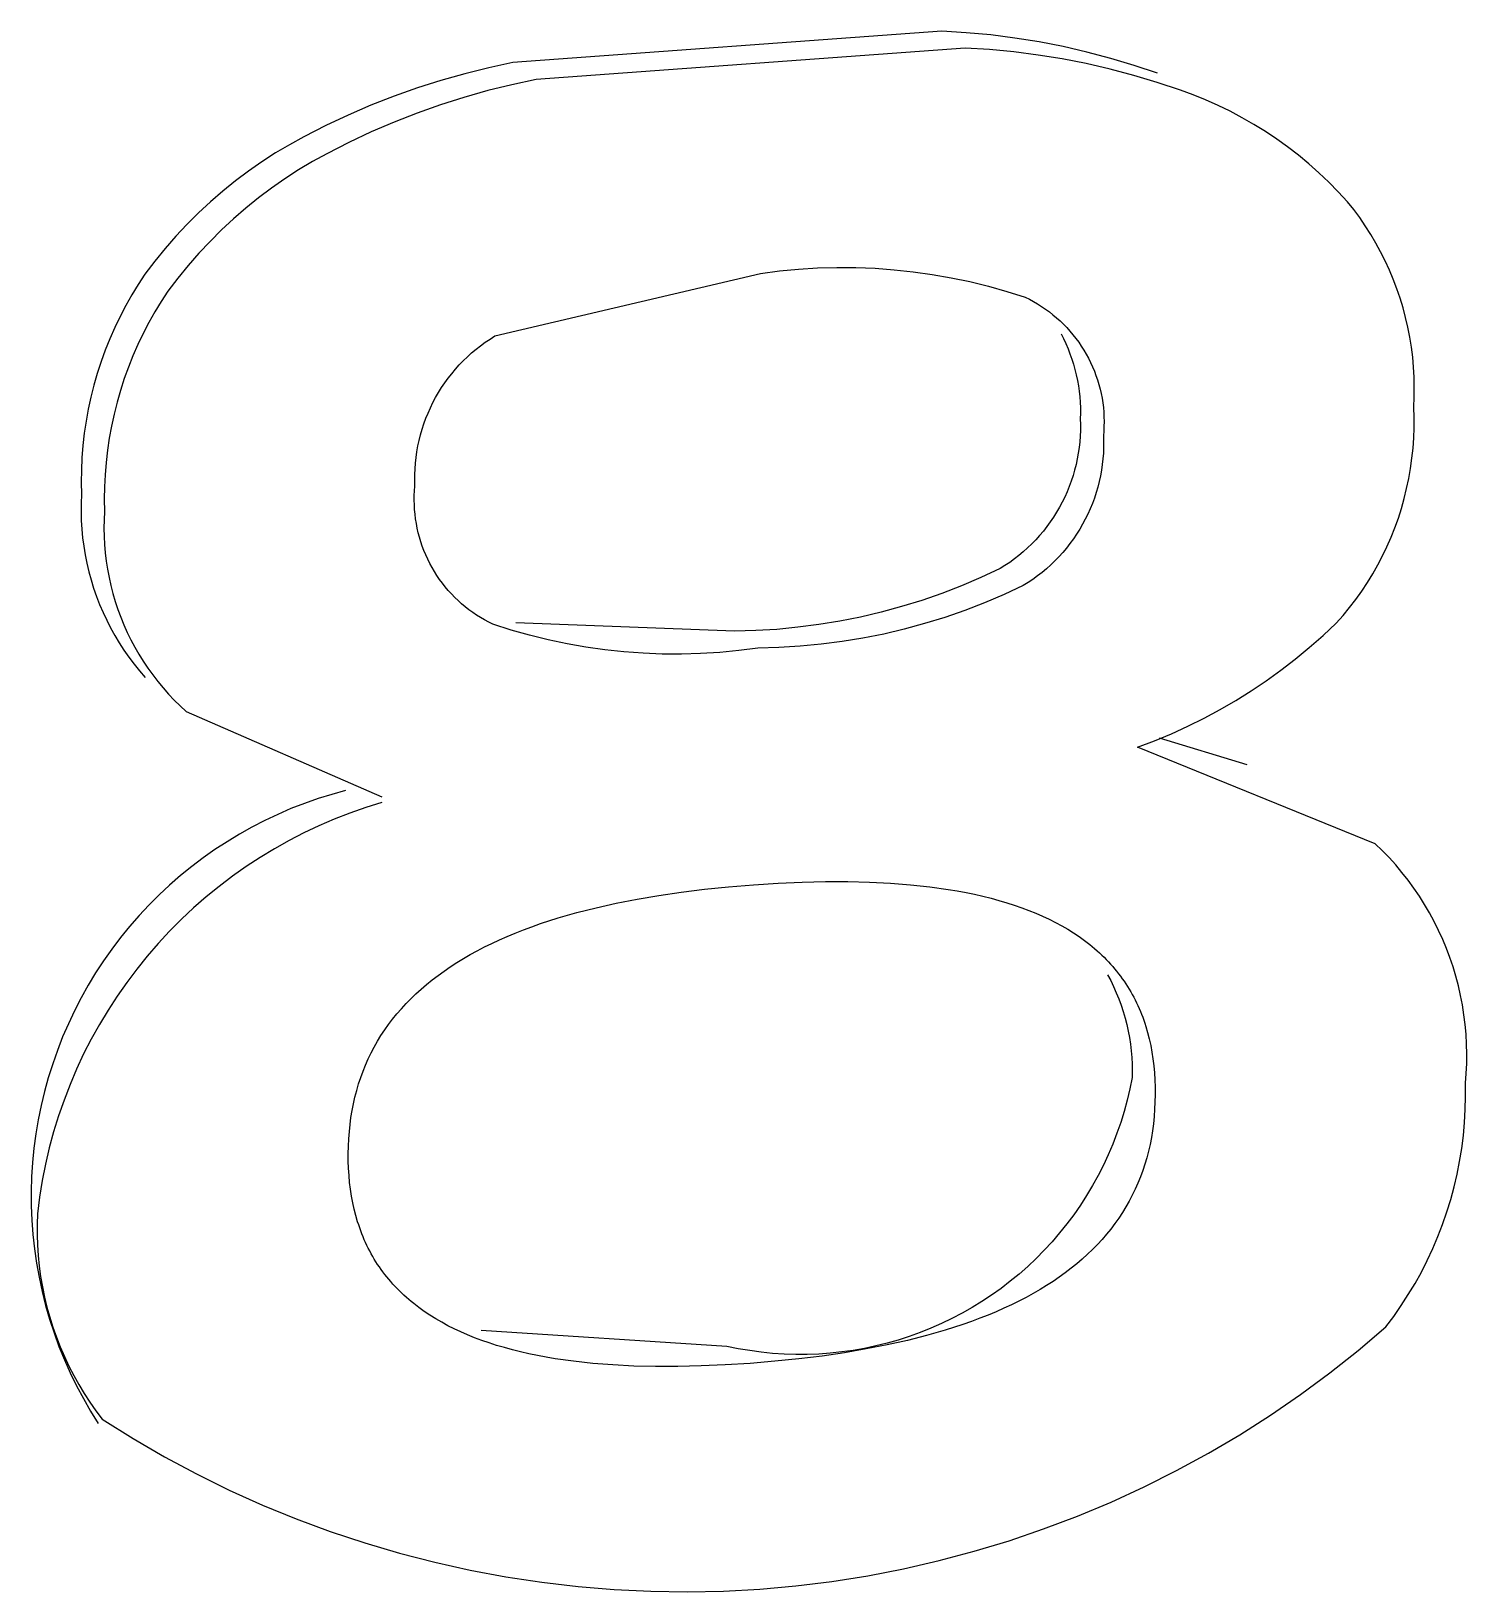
# Model space of a CAD drawing. Header units: millimetres. Extents: x 974 to 5700, y -47 to 3256.
# Drawn here: x 2642.1 to 2643.916, y 1189.049 to 1191.023 of the extents above; entities that cross this region are included whole.
import ezdxf

# ---------------------------------------------------------------- set-up
doc = ezdxf.new("R2010")
doc.units = ezdxf.units.MM
doc.header["$MEASUREMENT"] = 0
doc.layers.add('Utwórz2D linie widoczne', color=7, linetype='Continuous', true_color=0x000000)

msp = doc.modelspace()

# ---------------------------------------------------------------- linework, layer by layer
at = {"layer": 'Utwórz2D linie widoczne'}
for p, q in [((2643.2517, 1191.0228), (2642.7092, 1190.9832)), ((2643.2826, 1191.021), (2643.2517, 1191.0228)), ((2643.3134, 1191.0181), (2643.2826, 1191.021)), ((2643.3441, 1191.0141), (2643.3134, 1191.0181)), ((2643.3747, 1191.0092), (2643.3441, 1191.0141)), ((2643.4051, 1191.0033), (2643.3747, 1191.0092)), ((2643.281, 1191.0014), (2642.7385, 1190.9617)), ((2643.3118, 1190.9995), (2643.281, 1191.0014)), ((2643.3427, 1190.9966), (2643.3118, 1190.9995)), ((2643.3734, 1190.9927), (2643.3427, 1190.9966)), ((2643.4039, 1190.9878), (2643.3734, 1190.9927)), ((2643.4343, 1190.9818), (2643.4039, 1190.9878)), ((2643.4352, 1190.9964), (2643.4051, 1191.0033)), ((2643.4652, 1190.9885), (2643.4352, 1190.9964)), ((2643.4948, 1190.9796), (2643.4652, 1190.9885)), ((2642.6482, 1190.9691), (2642.6181, 1190.9606)), ((2642.6786, 1190.9767), (2642.6482, 1190.9691)), ((2642.7092, 1190.9832), (2642.6786, 1190.9767)), ((2643.4645, 1190.9749), (2643.4343, 1190.9818)), ((2643.4944, 1190.967), (2643.4645, 1190.9749)), ((2643.5241, 1190.9581), (2643.4944, 1190.967)), ((2643.5242, 1190.9698), (2643.4948, 1190.9796)), ((2642.5883, 1190.9511), (2642.5588, 1190.9406)), ((2642.6181, 1190.9606), (2642.5883, 1190.9511)), ((2642.6775, 1190.9477), (2642.6473, 1190.9391)), ((2642.7078, 1190.9552), (2642.6775, 1190.9477)), ((2642.7385, 1190.9617), (2642.7078, 1190.9552)), ((2643.5534, 1190.9483), (2643.5241, 1190.9581)), ((2643.5695, 1190.9424), (2643.5534, 1190.9483)), ((2642.5296, 1190.9292), (2642.5009, 1190.9168)), ((2642.5588, 1190.9406), (2642.5296, 1190.9292)), ((2642.6175, 1190.9296), (2642.588, 1190.9192)), ((2642.6473, 1190.9391), (2642.6175, 1190.9296)), ((2643.5853, 1190.9359), (2643.5695, 1190.9424)), ((2643.601, 1190.929), (2643.5853, 1190.9359)), ((2643.6164, 1190.9215), (2643.601, 1190.929)), ((2642.5009, 1190.9168), (2642.4726, 1190.9035)), ((2642.5589, 1190.9077), (2642.5301, 1190.8954)), ((2642.588, 1190.9192), (2642.5589, 1190.9077)), ((2643.6315, 1190.9134), (2643.6164, 1190.9215)), ((2643.6463, 1190.9049), (2643.6315, 1190.9134)), ((2642.4447, 1190.8893), (2642.4267, 1190.8793)), ((2642.4726, 1190.9035), (2642.4447, 1190.8893)), ((2642.5301, 1190.8954), (2642.5018, 1190.8821)), ((2643.6609, 1190.8959), (2643.6463, 1190.9049)), ((2643.6751, 1190.8864), (2643.6609, 1190.8959)), ((2642.409, 1190.8688), (2642.3917, 1190.8576)), ((2642.4267, 1190.8793), (2642.409, 1190.8688)), ((2642.4739, 1190.8678), (2642.4559, 1190.8579)), ((2642.5018, 1190.8821), (2642.4739, 1190.8678)), ((2643.689, 1190.8764), (2643.6751, 1190.8864)), ((2643.7026, 1190.8659), (2643.689, 1190.8764)), ((2642.3917, 1190.8576), (2642.3748, 1190.8458)), ((2642.4559, 1190.8579), (2642.4382, 1190.8473)), ((2643.7157, 1190.855), (2643.7026, 1190.8659)), ((2643.7286, 1190.8437), (2643.7157, 1190.855)), ((2642.3583, 1190.8334), (2642.3422, 1190.8205)), ((2642.3748, 1190.8458), (2642.3583, 1190.8334)), ((2642.4209, 1190.8361), (2642.404, 1190.8243)), ((2642.4382, 1190.8473), (2642.4209, 1190.8361)), ((2643.741, 1190.8319), (2643.7286, 1190.8437)), ((2643.753, 1190.8198), (2643.741, 1190.8319)), ((2642.3422, 1190.8205), (2642.3266, 1190.807)), ((2642.3875, 1190.812), (2642.3715, 1190.799)), ((2642.404, 1190.8243), (2642.3875, 1190.812)), ((2643.7646, 1190.8072), (2643.753, 1190.8198)), ((2642.3115, 1190.793), (2642.2969, 1190.7785)), ((2642.3266, 1190.807), (2642.3115, 1190.793)), ((2642.3715, 1190.799), (2642.3559, 1190.7856)), ((2643.7725, 1190.7972), (2643.7646, 1190.8072)), ((2643.7801, 1190.787), (2643.7725, 1190.7972)), ((2642.2969, 1190.7785), (2642.2828, 1190.7635)), ((2642.3407, 1190.7715), (2642.3261, 1190.757)), ((2642.3559, 1190.7856), (2642.3407, 1190.7715)), ((2643.7872, 1190.7765), (2643.7801, 1190.787)), ((2643.7941, 1190.7658), (2643.7872, 1190.7765)), ((2642.2828, 1190.7635), (2642.2692, 1190.748)), ((2642.3261, 1190.757), (2642.312, 1190.742)), ((2643.8005, 1190.7548), (2643.7941, 1190.7658)), ((2643.8066, 1190.7437), (2643.8005, 1190.7548)), ((2642.2562, 1190.732), (2642.2437, 1190.7156)), ((2642.2692, 1190.748), (2642.2562, 1190.732)), ((2642.312, 1190.742), (2642.2984, 1190.7265)), ((2643.8123, 1190.7323), (2643.8066, 1190.7437)), ((2643.8176, 1190.7207), (2643.8123, 1190.7323)), ((2642.2437, 1190.7156), (2642.2352, 1190.7026)), ((2642.2854, 1190.7105), (2642.2729, 1190.6941)), ((2642.2984, 1190.7265), (2642.2854, 1190.7105)), ((2642.6864, 1190.6373), (2643.0221, 1190.7164)), ((2643.0221, 1190.7164), (2643.0462, 1190.7195)), ((2643.0462, 1190.7195), (2643.0703, 1190.7218)), ((2643.0703, 1190.7218), (2643.0945, 1190.7233)), ((2643.0945, 1190.7233), (2643.1187, 1190.7239)), ((2643.1187, 1190.7239), (2643.143, 1190.7238)), ((2643.143, 1190.7238), (2643.1672, 1190.7229)), ((2643.1672, 1190.7229), (2643.1914, 1190.7211)), ((2643.1914, 1190.7211), (2643.2155, 1190.7185)), ((2643.2155, 1190.7185), (2643.2395, 1190.7151)), ((2643.2395, 1190.7151), (2643.2634, 1190.711)), ((2643.2634, 1190.711), (2643.2871, 1190.706)), ((2643.8226, 1190.709), (2643.8176, 1190.7207)), ((2642.2352, 1190.7026), (2642.2271, 1190.6893)), ((2642.2729, 1190.6941), (2642.2644, 1190.6811)), ((2643.2871, 1190.706), (2643.3106, 1190.7002)), ((2643.3106, 1190.7002), (2643.334, 1190.6936)), ((2643.334, 1190.6936), (2643.3571, 1190.6863)), ((2643.8271, 1190.6971), (2643.8226, 1190.709)), ((2643.8312, 1190.6851), (2643.8271, 1190.6971)), ((2642.2195, 1190.6758), (2642.2123, 1190.662)), ((2642.2271, 1190.6893), (2642.2195, 1190.6758)), ((2642.2644, 1190.6811), (2642.2563, 1190.6679)), ((2643.3571, 1190.6863), (2643.3624, 1190.6837)), ((2643.3624, 1190.6837), (2643.3677, 1190.6808)), ((2643.3677, 1190.6808), (2643.3728, 1190.6778)), ((2643.3728, 1190.6778), (2643.3778, 1190.6746)), ((2643.3778, 1190.6746), (2643.3828, 1190.6713)), ((2643.3828, 1190.6713), (2643.3876, 1190.6678)), ((2643.8349, 1190.6729), (2643.8312, 1190.6851)), ((2643.8382, 1190.6607), (2643.8349, 1190.6729)), ((2642.2123, 1190.662), (2642.2056, 1190.648)), ((2642.2487, 1190.6543), (2642.2415, 1190.6406)), ((2642.2563, 1190.6679), (2642.2487, 1190.6543)), ((2643.3876, 1190.6678), (2643.3922, 1190.6641)), ((2643.3922, 1190.6641), (2643.3968, 1190.6602)), ((2643.3968, 1190.6602), (2643.4012, 1190.6563)), ((2643.4012, 1190.6563), (2643.4055, 1190.6521)), ((2643.4055, 1190.6521), (2643.4096, 1190.6478)), ((2643.841, 1190.6483), (2643.8382, 1190.6607)), ((2642.1994, 1190.6338), (2642.1936, 1190.6194)), ((2642.2056, 1190.648), (2642.1994, 1190.6338)), ((2642.2415, 1190.6406), (2642.2348, 1190.6265)), ((2642.6742, 1190.6293), (2642.6802, 1190.6334)), ((2642.6802, 1190.6334), (2642.6864, 1190.6373)), ((2643.4024, 1190.6402), (2643.4055, 1190.634)), ((2643.4055, 1190.634), (2643.4085, 1190.6276)), ((2643.4096, 1190.6478), (2643.4136, 1190.6434)), ((2643.4136, 1190.6434), (2643.4175, 1190.6389)), ((2643.4175, 1190.6389), (2643.4212, 1190.6342)), ((2643.4212, 1190.6342), (2643.4247, 1190.6294)), ((2643.8435, 1190.6358), (2643.841, 1190.6483)), ((2643.8455, 1190.6232), (2643.8435, 1190.6358)), ((2642.1936, 1190.6194), (2642.1883, 1190.6048)), ((2642.2286, 1190.6123), (2642.2228, 1190.5979)), ((2642.2348, 1190.6265), (2642.2286, 1190.6123)), ((2642.6516, 1190.6109), (2642.657, 1190.6158)), ((2642.657, 1190.6158), (2642.6626, 1190.6205)), ((2642.6626, 1190.6205), (2642.6683, 1190.625)), ((2642.6683, 1190.625), (2642.6742, 1190.6293)), ((2643.4085, 1190.6276), (2643.4112, 1190.6212)), ((2643.4112, 1190.6212), (2643.4137, 1190.6147)), ((2643.4137, 1190.6147), (2643.416, 1190.6081)), ((2643.4247, 1190.6294), (2643.428, 1190.6245)), ((2643.428, 1190.6245), (2643.4312, 1190.6194)), ((2643.4312, 1190.6194), (2643.4342, 1190.6143)), ((2643.4342, 1190.6143), (2643.4371, 1190.6091)), ((2643.8471, 1190.6106), (2643.8455, 1190.6232)), ((2642.1883, 1190.6048), (2642.1835, 1190.59)), ((2642.2228, 1190.5979), (2642.2176, 1190.5833)), ((2642.6318, 1190.5896), (2642.6365, 1190.5952)), ((2642.6365, 1190.5952), (2642.6413, 1190.6006)), ((2642.6413, 1190.6006), (2642.6464, 1190.6059)), ((2642.6464, 1190.6059), (2642.6516, 1190.6109)), ((2643.416, 1190.6081), (2643.4181, 1190.6015)), ((2643.4181, 1190.6015), (2643.42, 1190.5947)), ((2643.42, 1190.5947), (2643.4217, 1190.588)), ((2643.4371, 1190.6091), (2643.4397, 1190.6037)), ((2643.4397, 1190.6037), (2643.4422, 1190.5983)), ((2643.4422, 1190.5983), (2643.4445, 1190.5928)), ((2643.4445, 1190.5928), (2643.4466, 1190.5872)), ((2643.8482, 1190.598), (2643.8471, 1190.6106)), ((2643.8489, 1190.5853), (2643.8482, 1190.598)), ((2642.1793, 1190.5751), (2642.1755, 1190.56)), ((2642.1835, 1190.59), (2642.1793, 1190.5751)), ((2642.2176, 1190.5833), (2642.2128, 1190.5685)), ((2642.6151, 1190.5658), (2642.6189, 1190.5719)), ((2642.6189, 1190.5719), (2642.623, 1190.578)), ((2642.623, 1190.578), (2642.6273, 1190.5839)), ((2642.6273, 1190.5839), (2642.6318, 1190.5896)), ((2643.4217, 1190.588), (2643.4231, 1190.5811)), ((2643.4231, 1190.5811), (2643.4243, 1190.5742)), ((2643.4243, 1190.5742), (2643.4253, 1190.5673)), ((2643.4466, 1190.5872), (2643.4485, 1190.5816)), ((2643.4485, 1190.5816), (2643.4502, 1190.5759)), ((2643.4502, 1190.5759), (2643.4518, 1190.5701)), ((2643.8492, 1190.5726), (2643.8489, 1190.5853)), ((2643.8491, 1190.5598), (2643.8492, 1190.5726)), ((2642.1755, 1190.56), (2642.1722, 1190.5448)), ((2642.2085, 1190.5536), (2642.2047, 1190.5385)), ((2642.2128, 1190.5685), (2642.2085, 1190.5536)), ((2642.6048, 1190.5465), (2642.608, 1190.553)), ((2642.608, 1190.553), (2642.6114, 1190.5595)), ((2642.6114, 1190.5595), (2642.6151, 1190.5658)), ((2643.4253, 1190.5673), (2643.426, 1190.5604)), ((2643.426, 1190.5604), (2643.4265, 1190.5534)), ((2643.4265, 1190.5534), (2643.4268, 1190.5465)), ((2643.4518, 1190.5701), (2643.4531, 1190.5643)), ((2643.4531, 1190.5643), (2643.4542, 1190.5585)), ((2643.4542, 1190.5585), (2643.4551, 1190.5526)), ((2643.4551, 1190.5526), (2643.4559, 1190.5467)), ((2643.8485, 1190.5471), (2643.8491, 1190.5598)), ((2642.1722, 1190.5448), (2642.1694, 1190.5295)), ((2642.2047, 1190.5385), (2642.2014, 1190.5233)), ((2642.5966, 1190.5262), (2642.5991, 1190.5331)), ((2642.5991, 1190.5331), (2642.6018, 1190.5398)), ((2642.6018, 1190.5398), (2642.6048, 1190.5465)), ((2643.4269, 1190.5395), (2643.4267, 1190.5325)), ((2643.4267, 1190.5325), (2643.4269, 1190.5252)), ((2643.4268, 1190.5465), (2643.4269, 1190.5395)), ((2643.4559, 1190.5467), (2643.4564, 1190.5408)), ((2643.4564, 1190.5408), (2643.4567, 1190.5348)), ((2643.4567, 1190.5348), (2643.4568, 1190.5289)), ((2643.8489, 1190.5342), (2643.8485, 1190.5471)), ((2643.8489, 1190.5212), (2643.8489, 1190.5342)), ((2642.1671, 1190.5142), (2642.1654, 1190.4987)), ((2642.1694, 1190.5295), (2642.1671, 1190.5142)), ((2642.2014, 1190.5233), (2642.1986, 1190.5081)), ((2642.5923, 1190.5123), (2642.5943, 1190.5193)), ((2642.5943, 1190.5193), (2642.5966, 1190.5262)), ((2643.4269, 1190.5179), (2643.4266, 1190.5107)), ((2643.4269, 1190.5252), (2643.4269, 1190.5179)), ((2643.4565, 1190.517), (2643.456, 1190.511)), ((2643.4567, 1190.5229), (2643.4565, 1190.517)), ((2643.4568, 1190.5289), (2643.4567, 1190.5229)), ((2643.8485, 1190.5083), (2643.8489, 1190.5212)), ((2642.1654, 1190.4987), (2642.1641, 1190.4833)), ((2642.1964, 1190.4927), (2642.1946, 1190.4773)), ((2642.1986, 1190.5081), (2642.1964, 1190.4927)), ((2642.5877, 1190.4909), (2642.589, 1190.4981)), ((2642.589, 1190.4981), (2642.5905, 1190.5052)), ((2642.5905, 1190.5052), (2642.5923, 1190.5123)), ((2643.4253, 1190.4962), (2643.4242, 1190.489)), ((2643.4261, 1190.5034), (2643.4253, 1190.4962)), ((2643.4266, 1190.5107), (2643.4261, 1190.5034)), ((2643.4562, 1190.4965), (2643.4559, 1190.4892)), ((2643.456, 1190.511), (2643.4562, 1190.5037)), ((2643.4562, 1190.5037), (2643.4562, 1190.4965)), ((2643.8462, 1190.4825), (2643.8476, 1190.4954)), ((2643.8476, 1190.4954), (2643.8485, 1190.5083)), ((2642.1641, 1190.4833), (2642.1634, 1190.4677)), ((2642.1946, 1190.4773), (2642.1934, 1190.4618)), ((2642.5854, 1190.4692), (2642.5859, 1190.4765)), ((2642.5859, 1190.4765), (2642.5867, 1190.4837)), ((2642.5867, 1190.4837), (2642.5877, 1190.4909)), ((2643.4214, 1190.4747), (2643.4196, 1190.4676)), ((2643.4229, 1190.4818), (2643.4214, 1190.4747)), ((2643.4242, 1190.489), (2643.4229, 1190.4818)), ((2643.4545, 1190.4747), (2643.4535, 1190.4675)), ((2643.4553, 1190.4819), (2643.4545, 1190.4747)), ((2643.4559, 1190.4892), (2643.4553, 1190.4819)), ((2643.8444, 1190.4696), (2643.8462, 1190.4825)), ((2642.1634, 1190.4677), (2642.1632, 1190.4522)), ((2642.1934, 1190.4618), (2642.1926, 1190.4463)), ((2642.5851, 1190.4619), (2642.5854, 1190.4692)), ((2642.5851, 1190.4547), (2642.5851, 1190.4619)), ((2642.5853, 1190.4474), (2642.5851, 1190.4547)), ((2643.4153, 1190.4537), (2643.4128, 1190.4469)), ((2643.4176, 1190.4606), (2643.4153, 1190.4537)), ((2643.4196, 1190.4676), (2643.4176, 1190.4606)), ((2643.4506, 1190.4532), (2643.4489, 1190.4462)), ((2643.4522, 1190.4603), (2643.4506, 1190.4532)), ((2643.4535, 1190.4675), (2643.4522, 1190.4603)), ((2643.8395, 1190.4442), (2643.8422, 1190.4569)), ((2643.8422, 1190.4569), (2643.8444, 1190.4696)), ((2642.1635, 1190.4367), (2642.1631, 1190.4258)), ((2642.1632, 1190.4522), (2642.1635, 1190.4367)), ((2642.1926, 1190.4463), (2642.1924, 1190.4307)), ((2642.5845, 1190.4355), (2642.5848, 1190.4415)), ((2642.5845, 1190.4296), (2642.5845, 1190.4355)), ((2642.5848, 1190.4415), (2642.5853, 1190.4474)), ((2643.407, 1190.4335), (2643.4038, 1190.427)), ((2643.41, 1190.4402), (2643.407, 1190.4335)), ((2643.4128, 1190.4469), (2643.41, 1190.4402)), ((2643.4468, 1190.4392), (2643.4445, 1190.4323)), ((2643.4489, 1190.4462), (2643.4468, 1190.4392)), ((2643.8364, 1190.4316), (2643.8395, 1190.4442)), ((2642.1631, 1190.4258), (2642.163, 1190.4148)), ((2642.163, 1190.4148), (2642.1633, 1190.4039)), ((2642.1927, 1190.4152), (2642.1922, 1190.4047)), ((2642.1924, 1190.4307), (2642.1927, 1190.4152)), ((2642.5846, 1190.4236), (2642.5845, 1190.4296)), ((2642.5849, 1190.4177), (2642.5846, 1190.4236)), ((2642.5854, 1190.4118), (2642.5849, 1190.4177)), ((2643.3967, 1190.4143), (2643.3929, 1190.4081)), ((2643.4004, 1190.4206), (2643.3967, 1190.4143)), ((2643.4038, 1190.427), (2643.4004, 1190.4206)), ((2643.4393, 1190.4187), (2643.4363, 1190.412)), ((2643.442, 1190.4254), (2643.4393, 1190.4187)), ((2643.4445, 1190.4323), (2643.442, 1190.4254)), ((2643.829, 1190.4068), (2643.8329, 1190.4192)), ((2643.8329, 1190.4192), (2643.8364, 1190.4316)), ((2642.1633, 1190.4039), (2642.1639, 1190.393)), ((2642.1922, 1190.4047), (2642.192, 1190.3943)), ((2642.192, 1190.3943), (2642.1922, 1190.3838)), ((2642.5861, 1190.4059), (2642.5854, 1190.4118)), ((2642.5871, 1190.4), (2642.5861, 1190.4059)), ((2642.5882, 1190.3942), (2642.5871, 1190.4)), ((2642.5895, 1190.3884), (2642.5882, 1190.3942)), ((2643.3845, 1190.3962), (2643.38, 1190.3905)), ((2643.3888, 1190.4021), (2643.3845, 1190.3962)), ((2643.3929, 1190.4081), (2643.3888, 1190.4021)), ((2643.4297, 1190.3991), (2643.426, 1190.3928)), ((2643.4331, 1190.4055), (2643.4297, 1190.3991)), ((2643.4363, 1190.412), (2643.4331, 1190.4055)), ((2643.8198, 1190.3826), (2643.8246, 1190.3946)), ((2643.8246, 1190.3946), (2643.829, 1190.4068)), ((2642.1639, 1190.393), (2642.165, 1190.3821)), ((2642.165, 1190.3821), (2642.1664, 1190.3713)), ((2642.1922, 1190.3838), (2642.1927, 1190.3733)), ((2642.591, 1190.3827), (2642.5895, 1190.3884)), ((2642.5927, 1190.377), (2642.591, 1190.3827)), ((2642.5946, 1190.3713), (2642.5927, 1190.377)), ((2643.3654, 1190.3743), (2643.3601, 1190.3692)), ((2643.3704, 1190.3795), (2643.3654, 1190.3743)), ((2643.3753, 1190.3849), (2643.3704, 1190.3795)), ((2643.38, 1190.3905), (2643.3753, 1190.3849)), ((2643.4137, 1190.3747), (2643.4092, 1190.369)), ((2643.418, 1190.3806), (2643.4137, 1190.3747)), ((2643.4221, 1190.3866), (2643.418, 1190.3806)), ((2643.426, 1190.3928), (2643.4221, 1190.3866)), ((2643.8146, 1190.3707), (2643.8198, 1190.3826)), ((2642.1664, 1190.3713), (2642.1682, 1190.3605)), ((2642.1682, 1190.3605), (2642.1703, 1190.3498)), ((2642.1927, 1190.3733), (2642.1936, 1190.3629)), ((2642.1936, 1190.3629), (2642.1948, 1190.3525)), ((2642.5967, 1190.3658), (2642.5946, 1190.3713)), ((2642.599, 1190.3603), (2642.5967, 1190.3658)), ((2642.6015, 1190.3549), (2642.599, 1190.3603)), ((2642.6041, 1190.3496), (2642.6015, 1190.3549)), ((2643.3434, 1190.3552), (2643.3375, 1190.3509)), ((2643.3491, 1190.3597), (2643.3434, 1190.3552)), ((2643.3547, 1190.3644), (2643.3491, 1190.3597)), ((2643.3601, 1190.3692), (2643.3547, 1190.3644)), ((2643.3997, 1190.358), (2643.3946, 1190.3528)), ((2643.4046, 1190.3634), (2643.3997, 1190.358)), ((2643.4092, 1190.369), (2643.4046, 1190.3634)), ((2643.803, 1190.3476), (2643.809, 1190.359)), ((2643.809, 1190.359), (2643.8146, 1190.3707)), ((2642.1703, 1190.3498), (2642.1728, 1190.3391)), ((2642.1728, 1190.3391), (2642.1757, 1190.3286)), ((2642.1948, 1190.3525), (2642.1964, 1190.3421)), ((2642.1964, 1190.3421), (2642.1984, 1190.3318)), ((2642.6069, 1190.3443), (2642.6041, 1190.3496)), ((2642.6099, 1190.3392), (2642.6069, 1190.3443)), ((2642.6131, 1190.3342), (2642.6099, 1190.3392)), ((2643.3253, 1190.343), (2643.301, 1190.3317)), ((2643.3314, 1190.3469), (2643.3253, 1190.343)), ((2643.3375, 1190.3509), (2643.3314, 1190.3469)), ((2643.3784, 1190.3382), (2643.3726, 1190.3337)), ((2643.384, 1190.3429), (2643.3784, 1190.3382)), ((2643.3894, 1190.3477), (2643.384, 1190.3429)), ((2643.3946, 1190.3528), (2643.3894, 1190.3477)), ((2643.7898, 1190.3252), (2643.7966, 1190.3363)), ((2643.7966, 1190.3363), (2643.803, 1190.3476)), ((2642.1757, 1190.3286), (2642.1789, 1190.3181)), ((2642.1789, 1190.3181), (2642.1825, 1190.3078)), ((2642.1984, 1190.3318), (2642.2006, 1190.3216)), ((2642.2006, 1190.3216), (2642.2032, 1190.3114)), ((2642.6165, 1190.3293), (2642.6131, 1190.3342)), ((2642.62, 1190.3245), (2642.6165, 1190.3293)), ((2642.6237, 1190.3198), (2642.62, 1190.3245)), ((2642.6275, 1190.3153), (2642.6237, 1190.3198)), ((2642.6315, 1190.3109), (2642.6275, 1190.3153)), ((2643.2764, 1190.3212), (2643.2515, 1190.3116)), ((2643.301, 1190.3317), (2643.2764, 1190.3212)), ((2643.3545, 1190.3215), (2643.3303, 1190.3102)), ((2643.3607, 1190.3254), (2643.3545, 1190.3215)), ((2643.3667, 1190.3294), (2643.3607, 1190.3254)), ((2643.3726, 1190.3337), (2643.3667, 1190.3294)), ((2643.7826, 1190.3144), (2643.7898, 1190.3252)), ((2642.1825, 1190.3078), (2642.1865, 1190.2976)), ((2642.1865, 1190.2976), (2642.1908, 1190.2875)), ((2642.2032, 1190.3114), (2642.2062, 1190.3014)), ((2642.2062, 1190.3014), (2642.2095, 1190.2914)), ((2642.6356, 1190.3066), (2642.6315, 1190.3109)), ((2642.6399, 1190.3025), (2642.6356, 1190.3066)), ((2642.6443, 1190.2985), (2642.6399, 1190.3025)), ((2642.6488, 1190.2947), (2642.6443, 1190.2985)), ((2643.2262, 1190.3028), (2643.2006, 1190.2949)), ((2643.2515, 1190.3116), (2643.2262, 1190.3028)), ((2643.3057, 1190.2997), (2643.2807, 1190.2901)), ((2643.3303, 1190.3102), (2643.3057, 1190.2997)), ((2643.7672, 1190.2936), (2643.7751, 1190.3039)), ((2643.7751, 1190.3039), (2643.7826, 1190.3144)), ((2642.1908, 1190.2875), (2642.1954, 1190.2776)), ((2642.1954, 1190.2776), (2642.2004, 1190.2679)), ((2642.2095, 1190.2914), (2642.2131, 1190.2816)), ((2642.2131, 1190.2816), (2642.2171, 1190.2719)), ((2642.6535, 1190.291), (2642.6488, 1190.2947)), ((2642.6583, 1190.2875), (2642.6535, 1190.291)), ((2642.6632, 1190.2841), (2642.6583, 1190.2875)), ((2642.6682, 1190.281), (2642.6632, 1190.2841)), ((2642.6733, 1190.278), (2642.6682, 1190.281)), ((2642.6786, 1190.2751), (2642.6733, 1190.278)), ((2643.1226, 1190.2765), (2643.0962, 1190.2721)), ((2643.1488, 1190.2817), (2643.1226, 1190.2765)), ((2643.1748, 1190.2879), (2643.1488, 1190.2817)), ((2643.2006, 1190.2949), (2643.1748, 1190.2879)), ((2643.2555, 1190.2813), (2643.2299, 1190.2734)), ((2643.2807, 1190.2901), (2643.2555, 1190.2813)), ((2643.7504, 1190.2739), (2643.759, 1190.2836)), ((2643.759, 1190.2836), (2643.7672, 1190.2936)), ((2642.2004, 1190.2679), (2642.2057, 1190.2583)), ((2642.2057, 1190.2583), (2642.2113, 1190.249)), ((2642.2171, 1190.2719), (2642.2214, 1190.2623)), ((2642.2214, 1190.2623), (2642.226, 1190.2529)), ((2642.6839, 1190.2725), (2642.6786, 1190.2751)), ((2642.707, 1190.2651), (2642.6839, 1190.2725)), ((2642.7303, 1190.2586), (2642.707, 1190.2651)), ((2642.9896, 1190.2638), (2642.7129, 1190.2743)), ((2642.7539, 1190.2528), (2642.7303, 1190.2586)), ((2643.0163, 1190.2645), (2642.9896, 1190.2638)), ((2643.043, 1190.2661), (2643.0163, 1190.2645)), ((2643.0696, 1190.2687), (2643.043, 1190.2661)), ((2643.0962, 1190.2721), (2643.0696, 1190.2687)), ((2643.1781, 1190.2602), (2643.1518, 1190.255)), ((2643.2041, 1190.2664), (2643.1781, 1190.2602)), ((2643.2299, 1190.2734), (2643.2041, 1190.2664)), ((2643.7164, 1190.2431), (2643.7337, 1190.2582)), ((2643.7337, 1190.2582), (2643.7504, 1190.2739)), ((2642.2113, 1190.249), (2642.2172, 1190.2398)), ((2642.2172, 1190.2398), (2642.2235, 1190.2308)), ((2642.226, 1190.2529), (2642.2309, 1190.2437)), ((2642.2309, 1190.2437), (2642.2361, 1190.2346)), ((2642.7776, 1190.2478), (2642.7539, 1190.2528)), ((2642.8015, 1190.2436), (2642.7776, 1190.2478)), ((2642.8255, 1190.2402), (2642.8015, 1190.2436)), ((2642.8496, 1190.2376), (2642.8255, 1190.2402)), ((2642.8738, 1190.2359), (2642.8496, 1190.2376)), ((2642.9707, 1190.2369), (2642.9465, 1190.2354)), ((2642.9948, 1190.2392), (2642.9707, 1190.2369)), ((2643.0188, 1190.2423), (2642.9948, 1190.2392)), ((2643.0456, 1190.243), (2643.0188, 1190.2423)), ((2643.0723, 1190.2447), (2643.0456, 1190.243)), ((2643.0989, 1190.2472), (2643.0723, 1190.2447)), ((2643.1254, 1190.2506), (2643.0989, 1190.2472)), ((2643.1518, 1190.255), (2643.1254, 1190.2506)), ((2643.6987, 1190.2285), (2643.7164, 1190.2431)), ((2642.2235, 1190.2308), (2642.23, 1190.2221)), ((2642.23, 1190.2221), (2642.2369, 1190.2135)), ((2642.2361, 1190.2346), (2642.2417, 1190.2257)), ((2642.2417, 1190.2257), (2642.2475, 1190.217)), ((2642.2475, 1190.217), (2642.2536, 1190.2085)), ((2642.898, 1190.2349), (2642.8738, 1190.2359)), ((2642.9222, 1190.2348), (2642.898, 1190.2349)), ((2642.9465, 1190.2354), (2642.9222, 1190.2348)), ((2643.6805, 1190.2145), (2643.6987, 1190.2285)), ((2642.2369, 1190.2135), (2642.244, 1190.2053)), ((2642.2536, 1190.2085), (2642.26, 1190.2002)), ((2642.26, 1190.2002), (2642.2667, 1190.1921)), ((2643.6428, 1190.1884), (2643.6619, 1190.2012)), ((2643.6619, 1190.2012), (2643.6805, 1190.2145)), ((2642.2667, 1190.1921), (2642.2737, 1190.1843)), ((2642.2737, 1190.1843), (2642.2809, 1190.1767)), ((2643.6234, 1190.1762), (2643.6428, 1190.1884)), ((2642.2809, 1190.1767), (2642.2883, 1190.1693)), ((2642.2883, 1190.1693), (2642.296, 1190.1622)), ((2642.296, 1190.1622), (2642.5432, 1190.0542)), ((2643.5833, 1190.1538), (2643.6035, 1190.1647)), ((2643.6035, 1190.1647), (2643.6234, 1190.1762)), ((2643.5419, 1190.134), (2643.5628, 1190.1436)), ((2643.5628, 1190.1436), (2643.5833, 1190.1538)), ((2643.4993, 1190.1169), (2643.5208, 1190.1251)), ((2643.5208, 1190.1251), (2643.5419, 1190.134)), ((2643.6379, 1190.0947), (2643.5271, 1190.1283)), ((2643.7998, 1189.9949), (2643.4993, 1190.1169)), ((2642.4976, 1190.0623), (2642.4801, 1190.0574)), ((2642.4285, 1190.0393), (2642.4118, 1190.032)), ((2642.4455, 1190.0459), (2642.4285, 1190.0393)), ((2642.4627, 1190.052), (2642.4455, 1190.0459)), ((2642.4801, 1190.0574), (2642.4627, 1190.052)), ((2642.523, 1190.0407), (2642.503, 1190.0337)), ((2642.5432, 1190.047), (2642.523, 1190.0407)), ((2642.3953, 1190.0242), (2642.3791, 1190.0159)), ((2642.4118, 1190.032), (2642.3953, 1190.0242)), ((2642.4833, 1190.026), (2642.4639, 1190.0176)), ((2642.503, 1190.0337), (2642.4833, 1190.026)), ((2642.3632, 1190.007), (2642.3476, 1189.9975)), ((2642.3791, 1190.0159), (2642.3632, 1190.007)), ((2642.4448, 1190.0086), (2642.426, 1189.9989)), ((2642.4639, 1190.0176), (2642.4448, 1190.0086)), ((2642.3323, 1189.9876), (2642.3174, 1189.9771)), ((2642.3476, 1189.9975), (2642.3323, 1189.9876)), ((2642.4076, 1189.9886), (2642.3895, 1189.9776)), ((2642.426, 1189.9989), (2642.4076, 1189.9886)), ((2643.8087, 1189.9863), (2643.7998, 1189.9949)), ((2643.8173, 1189.9774), (2643.8087, 1189.9863)), ((2642.3029, 1189.9661), (2642.2888, 1189.9546)), ((2642.3174, 1189.9771), (2642.3029, 1189.9661)), ((2642.3718, 1189.966), (2642.3545, 1189.9538)), ((2642.3895, 1189.9776), (2642.3718, 1189.966)), ((2643.8256, 1189.9681), (2643.8173, 1189.9774)), ((2643.8336, 1189.9586), (2643.8256, 1189.9681)), ((2642.275, 1189.9426), (2642.2617, 1189.9302)), ((2642.2888, 1189.9546), (2642.275, 1189.9426)), ((2642.3377, 1189.941), (2642.3213, 1189.9277)), ((2642.3545, 1189.9538), (2642.3377, 1189.941)), ((2642.9515, 1189.9373), (2642.9819, 1189.9405)), ((2642.9819, 1189.9405), (2643.0133, 1189.943)), ((2643.0133, 1189.943), (2643.0447, 1189.945)), ((2643.0447, 1189.945), (2643.0751, 1189.9464)), ((2643.0751, 1189.9464), (2643.1045, 1189.9471)), ((2643.1045, 1189.9471), (2643.1329, 1189.9471)), ((2643.1329, 1189.9471), (2643.1603, 1189.9464)), ((2643.1603, 1189.9464), (2643.1867, 1189.9451)), ((2643.1867, 1189.9451), (2643.212, 1189.9431)), ((2643.212, 1189.9431), (2643.2364, 1189.9404)), ((2643.2364, 1189.9404), (2643.2598, 1189.9371)), ((2643.8413, 1189.9488), (2643.8336, 1189.9586)), ((2643.8486, 1189.9388), (2643.8413, 1189.9488)), ((2642.2617, 1189.9302), (2642.2488, 1189.9173)), ((2642.3213, 1189.9277), (2642.3053, 1189.9138)), ((2642.8398, 1189.9197), (2642.8662, 1189.9249)), ((2642.8662, 1189.9249), (2642.8937, 1189.9296)), ((2642.8937, 1189.9296), (2642.9221, 1189.9337)), ((2642.9221, 1189.9337), (2642.9515, 1189.9373)), ((2643.2598, 1189.9371), (2643.2711, 1189.9352)), ((2643.2711, 1189.9352), (2643.2822, 1189.9331)), ((2643.2822, 1189.9331), (2643.293, 1189.9309)), ((2643.293, 1189.9309), (2643.3036, 1189.9285)), ((2643.3036, 1189.9285), (2643.3139, 1189.9259)), ((2643.3139, 1189.9259), (2643.3239, 1189.9232)), ((2643.3239, 1189.9232), (2643.3338, 1189.9203)), ((2643.3338, 1189.9203), (2643.3433, 1189.9172)), ((2643.8556, 1189.9285), (2643.8486, 1189.9388)), ((2643.8622, 1189.918), (2643.8556, 1189.9285)), ((2642.2364, 1189.904), (2642.2244, 1189.8902)), ((2642.2488, 1189.9173), (2642.2364, 1189.904)), ((2642.3053, 1189.9138), (2642.2899, 1189.8993)), ((2642.744, 1189.8938), (2642.7664, 1189.901)), ((2642.7664, 1189.901), (2642.7899, 1189.9078)), ((2642.7899, 1189.9078), (2642.8143, 1189.914)), ((2642.8143, 1189.914), (2642.8398, 1189.9197)), ((2643.3433, 1189.9172), (2643.3526, 1189.914)), ((2643.3526, 1189.914), (2643.3617, 1189.9106)), ((2643.3617, 1189.9106), (2643.3705, 1189.907)), ((2643.3705, 1189.907), (2643.3791, 1189.9033)), ((2643.3791, 1189.9033), (2643.3874, 1189.8994)), ((2643.8685, 1189.9073), (2643.8622, 1189.918)), ((2643.8744, 1189.8964), (2643.8685, 1189.9073)), ((2642.2244, 1189.8902), (2642.2129, 1189.8761)), ((2642.275, 1189.8843), (2642.2606, 1189.8688)), ((2642.2899, 1189.8993), (2642.275, 1189.8843)), ((2642.702, 1189.8777), (2642.7121, 1189.8819)), ((2642.7121, 1189.8819), (2642.7225, 1189.886)), ((2642.7225, 1189.886), (2642.7331, 1189.8899)), ((2642.7331, 1189.8899), (2642.744, 1189.8938)), ((2643.3874, 1189.8994), (2643.3955, 1189.8953)), ((2643.3955, 1189.8953), (2643.4033, 1189.8911)), ((2643.4033, 1189.8911), (2643.4108, 1189.8867)), ((2643.4108, 1189.8867), (2643.4182, 1189.8821)), ((2643.4182, 1189.8821), (2643.4252, 1189.8774)), ((2643.8799, 1189.8853), (2643.8744, 1189.8964)), ((2643.8851, 1189.8739), (2643.8799, 1189.8853)), ((2642.2019, 1189.8615), (2642.1914, 1189.8466)), ((2642.2129, 1189.8761), (2642.2019, 1189.8615)), ((2642.2606, 1189.8688), (2642.2467, 1189.8528)), ((2642.664, 1189.8595), (2642.6732, 1189.8643)), ((2642.6732, 1189.8643), (2642.6825, 1189.8689)), ((2642.6825, 1189.8689), (2642.6922, 1189.8733)), ((2642.6922, 1189.8733), (2642.702, 1189.8777)), ((2643.4252, 1189.8774), (2643.432, 1189.8725)), ((2643.432, 1189.8725), (2643.4386, 1189.8674)), ((2643.4386, 1189.8674), (2643.4418, 1189.8648)), ((2643.4418, 1189.8648), (2643.4449, 1189.8622)), ((2643.4449, 1189.8622), (2643.448, 1189.8595)), ((2643.8898, 1189.8625), (2643.8851, 1189.8739)), ((2643.8942, 1189.8509), (2643.8898, 1189.8625)), ((2642.1914, 1189.8466), (2642.1814, 1189.8314)), ((2642.2467, 1189.8528), (2642.2334, 1189.8364)), ((2642.63, 1189.8393), (2642.6382, 1189.8446)), ((2642.6382, 1189.8446), (2642.6466, 1189.8497)), ((2642.6466, 1189.8497), (2642.6552, 1189.8547)), ((2642.6552, 1189.8547), (2642.664, 1189.8595)), ((2643.448, 1189.8595), (2643.451, 1189.8568)), ((2643.451, 1189.8568), (2643.4539, 1189.854)), ((2643.4539, 1189.854), (2643.4568, 1189.8512)), ((2643.4568, 1189.8512), (2643.4596, 1189.8484)), ((2643.4596, 1189.8484), (2643.4624, 1189.8455)), ((2643.4624, 1189.8455), (2643.465, 1189.8426)), ((2643.465, 1189.8426), (2643.4677, 1189.8396)), ((2643.8982, 1189.8391), (2643.8942, 1189.8509)), ((2642.1814, 1189.8314), (2642.172, 1189.8158)), ((2642.2334, 1189.8364), (2642.2207, 1189.8195)), ((2642.6, 1189.817), (2642.6072, 1189.8228)), ((2642.6072, 1189.8228), (2642.6145, 1189.8284)), ((2642.6145, 1189.8284), (2642.6222, 1189.8339)), ((2642.6222, 1189.8339), (2642.63, 1189.8393)), ((2643.4612, 1189.8292), (2643.4652, 1189.8217)), ((2643.4652, 1189.8217), (2643.4689, 1189.8141)), ((2643.4677, 1189.8396), (2643.4702, 1189.8366)), ((2643.4702, 1189.8366), (2643.4727, 1189.8336)), ((2643.4727, 1189.8336), (2643.4752, 1189.8305)), ((2643.4752, 1189.8305), (2643.4775, 1189.8273)), ((2643.4775, 1189.8273), (2643.4799, 1189.8242)), ((2643.4799, 1189.8242), (2643.4821, 1189.8209)), ((2643.9018, 1189.8272), (2643.8982, 1189.8391)), ((2643.9049, 1189.8152), (2643.9018, 1189.8272)), ((2642.172, 1189.8158), (2642.1631, 1189.7999)), ((2642.2086, 1189.8022), (2642.1971, 1189.7844)), ((2642.2207, 1189.8195), (2642.2086, 1189.8022)), ((2642.5801, 1189.7989), (2642.5865, 1189.8051)), ((2642.5865, 1189.8051), (2642.5931, 1189.8111)), ((2642.5931, 1189.8111), (2642.6, 1189.817)), ((2643.4689, 1189.8141), (2643.4723, 1189.8063)), ((2643.4723, 1189.8063), (2643.4755, 1189.7985)), ((2643.4821, 1189.8209), (2643.4843, 1189.8177)), ((2643.4843, 1189.8177), (2643.4864, 1189.8144)), ((2643.4864, 1189.8144), (2643.4885, 1189.811)), ((2643.4885, 1189.811), (2643.4905, 1189.8077)), ((2643.4905, 1189.8077), (2643.4924, 1189.8042)), ((2643.4924, 1189.8042), (2643.4943, 1189.8008)), ((2643.9077, 1189.8031), (2643.9049, 1189.8152)), ((2643.91, 1189.7909), (2643.9077, 1189.8031)), ((2642.1547, 1189.7837), (2642.147, 1189.7672)), ((2642.1631, 1189.7999), (2642.1547, 1189.7837)), ((2642.1971, 1189.7844), (2642.1862, 1189.7663)), ((2642.5624, 1189.7797), (2642.5681, 1189.7862)), ((2642.5681, 1189.7862), (2642.574, 1189.7926)), ((2642.574, 1189.7926), (2642.5801, 1189.7989)), ((2643.4755, 1189.7985), (2643.4784, 1189.7905)), ((2643.4784, 1189.7905), (2643.481, 1189.7825)), ((2643.481, 1189.7825), (2643.4834, 1189.7744)), ((2643.4943, 1189.8008), (2643.4961, 1189.7973)), ((2643.4961, 1189.7973), (2643.4978, 1189.7937)), ((2643.4978, 1189.7937), (2643.4995, 1189.7901)), ((2643.4995, 1189.7901), (2643.5012, 1189.7865)), ((2643.5012, 1189.7865), (2643.5027, 1189.7828)), ((2643.5027, 1189.7828), (2643.5042, 1189.7791)), ((2643.912, 1189.7786), (2643.91, 1189.7909)), ((2642.147, 1189.7672), (2642.1397, 1189.7505)), ((2642.1862, 1189.7663), (2642.176, 1189.7478)), ((2642.547, 1189.7593), (2642.5519, 1189.7662)), ((2642.5519, 1189.7662), (2642.557, 1189.773)), ((2642.557, 1189.773), (2642.5624, 1189.7797)), ((2643.4834, 1189.7744), (2643.4855, 1189.7662)), ((2643.4855, 1189.7662), (2643.4873, 1189.7579)), ((2643.5042, 1189.7791), (2643.5057, 1189.7754)), ((2643.5057, 1189.7754), (2643.507, 1189.7716)), ((2643.507, 1189.7716), (2643.5083, 1189.7677)), ((2643.5083, 1189.7677), (2643.5096, 1189.7638)), ((2643.5096, 1189.7638), (2643.5119, 1189.756)), ((2643.9135, 1189.7663), (2643.912, 1189.7786)), ((2643.9146, 1189.7539), (2643.9135, 1189.7663)), ((2642.1397, 1189.7505), (2642.1331, 1189.7335)), ((2642.176, 1189.7478), (2642.1663, 1189.729)), ((2642.5338, 1189.7377), (2642.5379, 1189.745)), ((2642.5379, 1189.745), (2642.5423, 1189.7522)), ((2642.5423, 1189.7522), (2642.547, 1189.7593)), ((2643.4873, 1189.7579), (2643.4889, 1189.7496)), ((2643.4889, 1189.7496), (2643.4901, 1189.7412)), ((2643.5119, 1189.756), (2643.514, 1189.7479)), ((2643.514, 1189.7479), (2643.5158, 1189.7397)), ((2643.9153, 1189.7415), (2643.9146, 1189.7539)), ((2642.1331, 1189.7335), (2642.1271, 1189.7163)), ((2642.1663, 1189.729), (2642.1574, 1189.7098)), ((2642.5228, 1189.7149), (2642.5262, 1189.7226)), ((2642.5262, 1189.7226), (2642.5299, 1189.7302)), ((2642.5299, 1189.7302), (2642.5338, 1189.7377)), ((2643.4901, 1189.7412), (2643.4911, 1189.7328)), ((2643.4911, 1189.7328), (2643.4918, 1189.7244)), ((2643.4918, 1189.7244), (2643.4922, 1189.7159)), ((2643.5158, 1189.7397), (2643.5173, 1189.7313)), ((2643.5173, 1189.7313), (2643.5186, 1189.7228)), ((2643.5186, 1189.7228), (2643.5197, 1189.714)), ((2643.9155, 1189.7291), (2643.9153, 1189.7415)), ((2643.9154, 1189.7167), (2643.9155, 1189.7291)), ((2642.1271, 1189.7163), (2642.1216, 1189.6989)), ((2642.1574, 1189.7098), (2642.1491, 1189.6903)), ((2642.5167, 1189.6991), (2642.5196, 1189.7071)), ((2642.5196, 1189.7071), (2642.5228, 1189.7149)), ((2643.4922, 1189.7159), (2643.4923, 1189.7075)), ((2643.4923, 1189.7075), (2643.4922, 1189.699)), ((2643.5197, 1189.714), (2643.5205, 1189.7052)), ((2643.5205, 1189.7052), (2643.5211, 1189.6961)), ((2643.9138, 1189.6919), (2643.9148, 1189.7042)), ((2643.9148, 1189.7042), (2643.9154, 1189.7167)), ((2642.1216, 1189.6989), (2642.1167, 1189.6813)), ((2642.1491, 1189.6903), (2642.1415, 1189.6706)), ((2642.5116, 1189.6828), (2642.514, 1189.691)), ((2642.514, 1189.691), (2642.5167, 1189.6991)), ((2643.4893, 1189.6847), (2643.486, 1189.6704)), ((2643.4922, 1189.699), (2643.4893, 1189.6847)), ((2643.5211, 1189.6961), (2643.5214, 1189.6869)), ((2643.5214, 1189.6869), (2643.5214, 1189.6775)), ((2643.914, 1189.6753), (2643.9138, 1189.6919)), ((2642.1125, 1189.6636), (2642.1089, 1189.6457)), ((2642.1167, 1189.6813), (2642.1125, 1189.6636)), ((2642.1415, 1189.6706), (2642.1346, 1189.6506)), ((2642.5058, 1189.6573), (2642.5075, 1189.6659)), ((2642.5075, 1189.6659), (2642.5094, 1189.6744)), ((2642.5094, 1189.6744), (2642.5116, 1189.6828)), ((2643.486, 1189.6704), (2643.4822, 1189.6563)), ((2643.5212, 1189.6681), (2643.5208, 1189.6589)), ((2643.5214, 1189.6775), (2643.5212, 1189.6681)), ((2643.9136, 1189.6588), (2643.914, 1189.6753)), ((2642.1089, 1189.6457), (2642.1058, 1189.6278)), ((2642.1346, 1189.6506), (2642.1283, 1189.6304)), ((2642.5032, 1189.6397), (2642.5044, 1189.6485)), ((2642.5044, 1189.6485), (2642.5058, 1189.6573)), ((2643.4822, 1189.6563), (2643.4779, 1189.6424)), ((2643.5201, 1189.6497), (2643.5192, 1189.6407)), ((2643.5208, 1189.6589), (2643.5201, 1189.6497)), ((2643.9127, 1189.6423), (2643.9136, 1189.6588)), ((2642.1058, 1189.6278), (2642.1034, 1189.6097)), ((2642.1283, 1189.6304), (2642.1228, 1189.61)), ((2642.5016, 1189.6215), (2642.5023, 1189.6307)), ((2642.5023, 1189.6307), (2642.5032, 1189.6397)), ((2643.4731, 1189.6286), (2643.4679, 1189.6149)), ((2643.4779, 1189.6424), (2643.4731, 1189.6286)), ((2643.518, 1189.6319), (2643.5166, 1189.6231)), ((2643.5192, 1189.6407), (2643.518, 1189.6319)), ((2643.9091, 1189.6095), (2643.9112, 1189.6259)), ((2643.9112, 1189.6259), (2643.9127, 1189.6423)), ((2642.1034, 1189.6097), (2642.1017, 1189.5916)), ((2642.1228, 1189.61), (2642.118, 1189.5894)), ((2642.501, 1189.6028), (2642.5012, 1189.6122)), ((2642.5012, 1189.6122), (2642.5016, 1189.6215)), ((2643.4679, 1189.6149), (2643.4621, 1189.6015)), ((2643.513, 1189.606), (2643.5108, 1189.5977)), ((2643.5149, 1189.6145), (2643.513, 1189.606)), ((2643.5166, 1189.6231), (2643.5149, 1189.6145)), ((2643.9065, 1189.5931), (2643.9091, 1189.6095)), ((2642.1017, 1189.5916), (2642.1005, 1189.5734)), ((2642.118, 1189.5894), (2642.1139, 1189.5687)), ((2642.501, 1189.5935), (2642.501, 1189.6028)), ((2642.5013, 1189.5843), (2642.501, 1189.5935)), ((2643.456, 1189.5882), (2643.4493, 1189.5752)), ((2643.4621, 1189.6015), (2643.456, 1189.5882)), ((2643.5084, 1189.5895), (2643.5057, 1189.5814)), ((2643.5108, 1189.5977), (2643.5084, 1189.5895)), ((2643.9033, 1189.5769), (2643.9065, 1189.5931)), ((2642.1005, 1189.5734), (2642.1, 1189.5551)), ((2642.1139, 1189.5687), (2642.1105, 1189.5478)), ((2642.5019, 1189.5752), (2642.5013, 1189.5843)), ((2642.5027, 1189.5664), (2642.5019, 1189.5752)), ((2642.5038, 1189.5577), (2642.5027, 1189.5664)), ((2643.4493, 1189.5752), (2643.4423, 1189.5624)), ((2643.4996, 1189.5656), (2643.4962, 1189.5579)), ((2643.5028, 1189.5734), (2643.4996, 1189.5656)), ((2643.5057, 1189.5814), (2643.5028, 1189.5734)), ((2643.8996, 1189.5608), (2643.9033, 1189.5769)), ((2642.1, 1189.5551), (2642.1001, 1189.5369)), ((2642.1105, 1189.5478), (2642.1079, 1189.5268)), ((2642.5051, 1189.5491), (2642.5038, 1189.5577)), ((2642.5066, 1189.5407), (2642.5051, 1189.5491)), ((2643.4348, 1189.5499), (2643.4269, 1189.5376)), ((2643.4423, 1189.5624), (2643.4348, 1189.5499)), ((2643.4925, 1189.5503), (2643.4886, 1189.5428)), ((2643.4962, 1189.5579), (2643.4925, 1189.5503)), ((2643.8953, 1189.5449), (2643.8996, 1189.5608)), ((2642.1001, 1189.5369), (2642.1008, 1189.5187)), ((2642.1079, 1189.5268), (2642.1074, 1189.5136)), ((2642.5084, 1189.5325), (2642.5066, 1189.5407)), ((2642.5105, 1189.5245), (2642.5084, 1189.5325)), ((2643.4185, 1189.5256), (2643.4098, 1189.5139)), ((2643.4269, 1189.5376), (2643.4185, 1189.5256)), ((2643.48, 1189.5283), (2643.4754, 1189.5213)), ((2643.4845, 1189.5355), (2643.48, 1189.5283)), ((2643.4886, 1189.5428), (2643.4845, 1189.5355)), ((2643.885, 1189.5134), (2643.8904, 1189.5291)), ((2643.8904, 1189.5291), (2643.8953, 1189.5449)), ((2642.1008, 1189.5187), (2642.1022, 1189.5005)), ((2642.1074, 1189.5136), (2642.1074, 1189.5003)), ((2642.5128, 1189.5166), (2642.5105, 1189.5245)), ((2642.5141, 1189.5127), (2642.5128, 1189.5166)), ((2642.5154, 1189.5089), (2642.5141, 1189.5127)), ((2642.5167, 1189.5051), (2642.5154, 1189.5089)), ((2643.4098, 1189.5139), (2643.4006, 1189.5025)), ((2643.4653, 1189.5075), (2643.4599, 1189.5009)), ((2643.4705, 1189.5143), (2643.4653, 1189.5075)), ((2643.4754, 1189.5213), (2643.4705, 1189.5143)), ((2643.8791, 1189.498), (2643.885, 1189.5134)), ((2642.1022, 1189.5005), (2642.1041, 1189.4824)), ((2642.1074, 1189.5003), (2642.1078, 1189.487)), ((2642.1078, 1189.487), (2642.1087, 1189.4738)), ((2642.5182, 1189.5014), (2642.5167, 1189.5051)), ((2642.5197, 1189.4976), (2642.5182, 1189.5014)), ((2642.5212, 1189.494), (2642.5197, 1189.4976)), ((2642.5229, 1189.4903), (2642.5212, 1189.494)), ((2642.5245, 1189.4868), (2642.5229, 1189.4903)), ((2642.5263, 1189.4832), (2642.5245, 1189.4868)), ((2643.3911, 1189.4914), (2643.3812, 1189.4807)), ((2643.4006, 1189.5025), (2643.3911, 1189.4914)), ((2643.4484, 1189.4879), (2643.4422, 1189.4816)), ((2643.4543, 1189.4943), (2643.4484, 1189.4879)), ((2643.4599, 1189.5009), (2643.4543, 1189.4943)), ((2643.8726, 1189.4828), (2643.8791, 1189.498)), ((2642.1041, 1189.4824), (2642.1067, 1189.4644)), ((2642.1087, 1189.4738), (2642.11, 1189.4606)), ((2642.5281, 1189.4797), (2642.5263, 1189.4832)), ((2642.53, 1189.4762), (2642.5281, 1189.4797)), ((2642.5319, 1189.4728), (2642.53, 1189.4762)), ((2642.5339, 1189.4694), (2642.5319, 1189.4728)), ((2642.536, 1189.4661), (2642.5339, 1189.4694)), ((2642.5381, 1189.4628), (2642.536, 1189.4661)), ((2643.3709, 1189.4703), (2643.3603, 1189.4602)), ((2643.3812, 1189.4807), (2643.3709, 1189.4703)), ((2643.4292, 1189.4694), (2643.4223, 1189.4635)), ((2643.4358, 1189.4755), (2643.4292, 1189.4694)), ((2643.4422, 1189.4816), (2643.4358, 1189.4755)), ((2643.8581, 1189.4531), (2643.8656, 1189.4678)), ((2643.8656, 1189.4678), (2643.8726, 1189.4828)), ((2642.1067, 1189.4644), (2642.1099, 1189.4464)), ((2642.1099, 1189.4464), (2642.1138, 1189.4286)), ((2642.11, 1189.4606), (2642.1118, 1189.4475)), ((2642.1118, 1189.4475), (2642.1141, 1189.4344)), ((2642.5403, 1189.4596), (2642.5381, 1189.4628)), ((2642.5425, 1189.4563), (2642.5403, 1189.4596)), ((2642.5448, 1189.4532), (2642.5425, 1189.4563)), ((2642.5472, 1189.45), (2642.5448, 1189.4532)), ((2642.5497, 1189.4469), (2642.5472, 1189.45)), ((2642.5522, 1189.4439), (2642.5497, 1189.4469)), ((2643.3493, 1189.4505), (2643.3381, 1189.4413)), ((2643.3603, 1189.4602), (2643.3493, 1189.4505)), ((2643.4002, 1189.4466), (2643.3923, 1189.4412)), ((2643.4078, 1189.4521), (2643.4002, 1189.4466)), ((2643.4152, 1189.4578), (2643.4078, 1189.4521)), ((2643.4223, 1189.4635), (2643.4152, 1189.4578)), ((2643.8501, 1189.4386), (2643.8581, 1189.4531)), ((2642.1138, 1189.4286), (2642.1182, 1189.4109)), ((2642.1141, 1189.4344), (2642.1167, 1189.4214)), ((2642.5547, 1189.4409), (2642.5522, 1189.4439)), ((2642.5573, 1189.4379), (2642.5547, 1189.4409)), ((2642.56, 1189.435), (2642.5573, 1189.4379)), ((2642.5628, 1189.4321), (2642.56, 1189.435)), ((2642.5656, 1189.4293), (2642.5628, 1189.4321)), ((2642.5685, 1189.4265), (2642.5656, 1189.4293)), ((2643.3265, 1189.4324), (2643.3146, 1189.4239)), ((2643.3381, 1189.4413), (2643.3265, 1189.4324)), ((2643.3758, 1189.4309), (2643.3671, 1189.4259)), ((2643.3842, 1189.436), (2643.3758, 1189.4309)), ((2643.3923, 1189.4412), (2643.3842, 1189.436)), ((2643.8416, 1189.4245), (2643.8501, 1189.4386)), ((2642.1167, 1189.4214), (2642.1199, 1189.4085)), ((2642.1182, 1189.4109), (2642.1233, 1189.3934)), ((2642.1199, 1189.4085), (2642.1234, 1189.3958)), ((2642.5714, 1189.4237), (2642.5685, 1189.4265)), ((2642.5744, 1189.421), (2642.5714, 1189.4237)), ((2642.5775, 1189.4183), (2642.5744, 1189.421)), ((2642.5806, 1189.4157), (2642.5775, 1189.4183)), ((2642.5838, 1189.4131), (2642.5806, 1189.4157)), ((2642.5903, 1189.408), (2642.5838, 1189.4131)), ((2642.5971, 1189.4031), (2642.5903, 1189.408)), ((2643.2899, 1189.4081), (2643.2772, 1189.4009)), ((2643.3024, 1189.4158), (2643.2899, 1189.4081)), ((2643.3146, 1189.4239), (2643.3024, 1189.4158)), ((2643.3302, 1189.4072), (2643.3203, 1189.4029)), ((2643.3398, 1189.4117), (2643.3302, 1189.4072)), ((2643.3492, 1189.4163), (2643.3398, 1189.4117)), ((2643.3583, 1189.421), (2643.3492, 1189.4163)), ((2643.3671, 1189.4259), (2643.3583, 1189.421)), ((2643.8232, 1189.397), (2643.8326, 1189.4106)), ((2643.8326, 1189.4106), (2643.8416, 1189.4245)), ((2642.1233, 1189.3934), (2642.1289, 1189.3761)), ((2642.1234, 1189.3958), (2642.1274, 1189.3831)), ((2642.6042, 1189.3984), (2642.5971, 1189.4031)), ((2642.6115, 1189.3939), (2642.6042, 1189.3984)), ((2642.6191, 1189.3895), (2642.6115, 1189.3939)), ((2642.6269, 1189.3852), (2642.6191, 1189.3895)), ((2643.2511, 1189.3878), (2643.2378, 1189.3819)), ((2643.2643, 1189.3941), (2643.2511, 1189.3878)), ((2643.2772, 1189.4009), (2643.2643, 1189.3941)), ((2643.2892, 1189.3906), (2643.2784, 1189.3868)), ((2643.2998, 1189.3946), (2643.2892, 1189.3906)), ((2643.3102, 1189.3987), (2643.2998, 1189.3946)), ((2643.3203, 1189.4029), (2643.3102, 1189.3987)), ((2643.8133, 1189.3838), (2643.8232, 1189.397)), ((2642.1274, 1189.3831), (2642.1318, 1189.3706)), ((2642.1289, 1189.3761), (2642.1351, 1189.359)), ((2642.1318, 1189.3706), (2642.1367, 1189.3583)), ((2642.6349, 1189.3812), (2642.6269, 1189.3852)), ((2642.6433, 1189.3773), (2642.6349, 1189.3812)), ((2642.6518, 1189.3735), (2642.6433, 1189.3773)), ((2642.6606, 1189.37), (2642.6518, 1189.3735)), ((2642.6697, 1189.3666), (2642.6606, 1189.37)), ((2642.9799, 1189.359), (2642.6692, 1189.3789)), ((2643.2104, 1189.3715), (2643.1965, 1189.367)), ((2643.2324, 1189.3728), (2643.208, 1189.3666)), ((2643.2242, 1189.3765), (2643.2104, 1189.3715)), ((2643.2378, 1189.3819), (2643.2242, 1189.3765)), ((2643.2559, 1189.3795), (2643.2324, 1189.3728)), ((2643.2784, 1189.3868), (2643.2559, 1189.3795)), ((2643.7782, 1189.354), (2643.8133, 1189.3838)), ((2642.1351, 1189.359), (2642.142, 1189.3421)), ((2642.1367, 1189.3583), (2642.1419, 1189.3461)), ((2642.679, 1189.3633), (2642.6697, 1189.3666)), ((2642.6886, 1189.3603), (2642.679, 1189.3633)), ((2642.6984, 1189.3574), (2642.6886, 1189.3603)), ((2642.7085, 1189.3546), (2642.6984, 1189.3574)), ((2642.7188, 1189.352), (2642.7085, 1189.3546)), ((2642.7293, 1189.3496), (2642.7188, 1189.352)), ((2642.7402, 1189.3474), (2642.7293, 1189.3496)), ((2642.9942, 1189.3561), (2642.9799, 1189.359)), ((2643.0086, 1189.3536), (2642.9942, 1189.3561)), ((2643.0231, 1189.3516), (2643.0086, 1189.3536)), ((2643.0376, 1189.3502), (2643.0231, 1189.3516)), ((2643.0522, 1189.3492), (2643.0376, 1189.3502)), ((2643.0668, 1189.3488), (2643.0522, 1189.3492)), ((2643.0814, 1189.3488), (2643.0668, 1189.3488)), ((2643.096, 1189.3493), (2643.0814, 1189.3488)), ((2643.1106, 1189.3504), (2643.096, 1189.3493)), ((2643.1287, 1189.351), (2643.1003, 1189.3468)), ((2643.1251, 1189.3519), (2643.1106, 1189.3504)), ((2643.1396, 1189.354), (2643.1251, 1189.3519)), ((2643.1561, 1189.3557), (2643.1287, 1189.351)), ((2643.154, 1189.3565), (2643.1396, 1189.354)), ((2643.1683, 1189.3595), (2643.154, 1189.3565)), ((2643.1826, 1189.3609), (2643.1561, 1189.3557)), ((2643.1825, 1189.363), (2643.1683, 1189.3595)), ((2643.1965, 1189.367), (2643.1825, 1189.363)), ((2643.208, 1189.3666), (2643.1826, 1189.3609)), ((2643.7422, 1189.3254), (2643.7782, 1189.354)), ((2642.1419, 1189.3461), (2642.1476, 1189.3341)), ((2642.142, 1189.3421), (2642.1494, 1189.3254)), ((2642.1476, 1189.3341), (2642.1537, 1189.3223)), ((2642.7512, 1189.3453), (2642.7402, 1189.3474)), ((2642.7625, 1189.3434), (2642.7512, 1189.3453)), ((2642.7859, 1189.3401), (2642.7625, 1189.3434)), ((2642.8103, 1189.3375), (2642.7859, 1189.3401)), ((2642.8357, 1189.3355), (2642.8103, 1189.3375)), ((2642.8621, 1189.3341), (2642.8357, 1189.3355)), ((2642.8895, 1189.3335), (2642.8621, 1189.3341)), ((2642.9179, 1189.3335), (2642.8895, 1189.3335)), ((2642.9473, 1189.3342), (2642.9179, 1189.3335)), ((2642.9777, 1189.3355), (2642.9473, 1189.3342)), ((2643.0091, 1189.3375), (2642.9777, 1189.3355)), ((2643.0405, 1189.3401), (2643.0091, 1189.3375)), ((2643.0709, 1189.3432), (2643.0405, 1189.3401)), ((2643.1003, 1189.3468), (2643.0709, 1189.3432)), ((2642.1494, 1189.3254), (2642.1573, 1189.309)), ((2642.1537, 1189.3223), (2642.1602, 1189.3108)), ((2642.1573, 1189.309), (2642.1659, 1189.2929)), ((2642.1602, 1189.3108), (2642.1671, 1189.2994)), ((2643.7052, 1189.2981), (2643.7422, 1189.3254)), ((2642.1659, 1189.2929), (2642.1749, 1189.2771)), ((2642.1671, 1189.2994), (2642.1743, 1189.2883)), ((2642.1743, 1189.2883), (2642.1819, 1189.2775)), ((2643.6673, 1189.2721), (2643.7052, 1189.2981)), ((2642.1749, 1189.2771), (2642.1845, 1189.2616)), ((2642.1819, 1189.2775), (2642.1899, 1189.2669)), ((2643.6285, 1189.2473), (2643.6673, 1189.2721)), ((2642.1899, 1189.2669), (2642.2289, 1189.2424)), ((2642.2289, 1189.2424), (2642.2687, 1189.2193)), ((2643.5889, 1189.2239), (2643.6285, 1189.2473)), ((2642.2687, 1189.2193), (2642.3092, 1189.1976)), ((2643.5485, 1189.2019), (2643.5889, 1189.2239)), ((2642.3092, 1189.1976), (2642.3504, 1189.1772)), ((2643.5074, 1189.1813), (2643.5485, 1189.2019)), ((2642.3504, 1189.1772), (2642.3924, 1189.1583)), ((2643.4656, 1189.1621), (2643.5074, 1189.1813)), ((2642.3924, 1189.1583), (2642.4349, 1189.1408)), ((2643.4232, 1189.1443), (2643.4656, 1189.1621)), ((2642.4349, 1189.1408), (2642.478, 1189.1248)), ((2643.3802, 1189.128), (2643.4232, 1189.1443)), ((2642.478, 1189.1248), (2642.5217, 1189.1103)), ((2643.2926, 1189.0998), (2643.3366, 1189.1132)), ((2643.3366, 1189.1132), (2643.3802, 1189.128)), ((2642.5217, 1189.1103), (2642.5658, 1189.0973)), ((2642.5658, 1189.0973), (2642.6103, 1189.0858)), ((2643.2482, 1189.088), (2643.2926, 1189.0998)), ((2642.6103, 1189.0858), (2642.6552, 1189.0758)), ((2642.6552, 1189.0758), (2642.7004, 1189.0673)), ((2643.1582, 1189.0689), (2643.2033, 1189.0777)), ((2643.2033, 1189.0777), (2643.2482, 1189.088)), ((2642.7004, 1189.0673), (2642.7459, 1189.0605)), ((2642.7459, 1189.0605), (2642.7916, 1189.0551)), ((2642.7916, 1189.0551), (2642.8374, 1189.0514)), ((2642.9754, 1189.0495), (2643.0213, 1189.052)), ((2643.0213, 1189.052), (2643.0671, 1189.0561)), ((2643.0671, 1189.0561), (2643.1127, 1189.0617)), ((2643.1127, 1189.0617), (2643.1582, 1189.0689)), ((2642.8374, 1189.0514), (2642.8834, 1189.0492)), ((2642.8834, 1189.0492), (2642.9294, 1189.0485)), ((2642.9294, 1189.0485), (2642.9754, 1189.0495))]:
    msp.add_line(p, q, dxfattribs=at)

doc.saveas('drawing.dxf')
